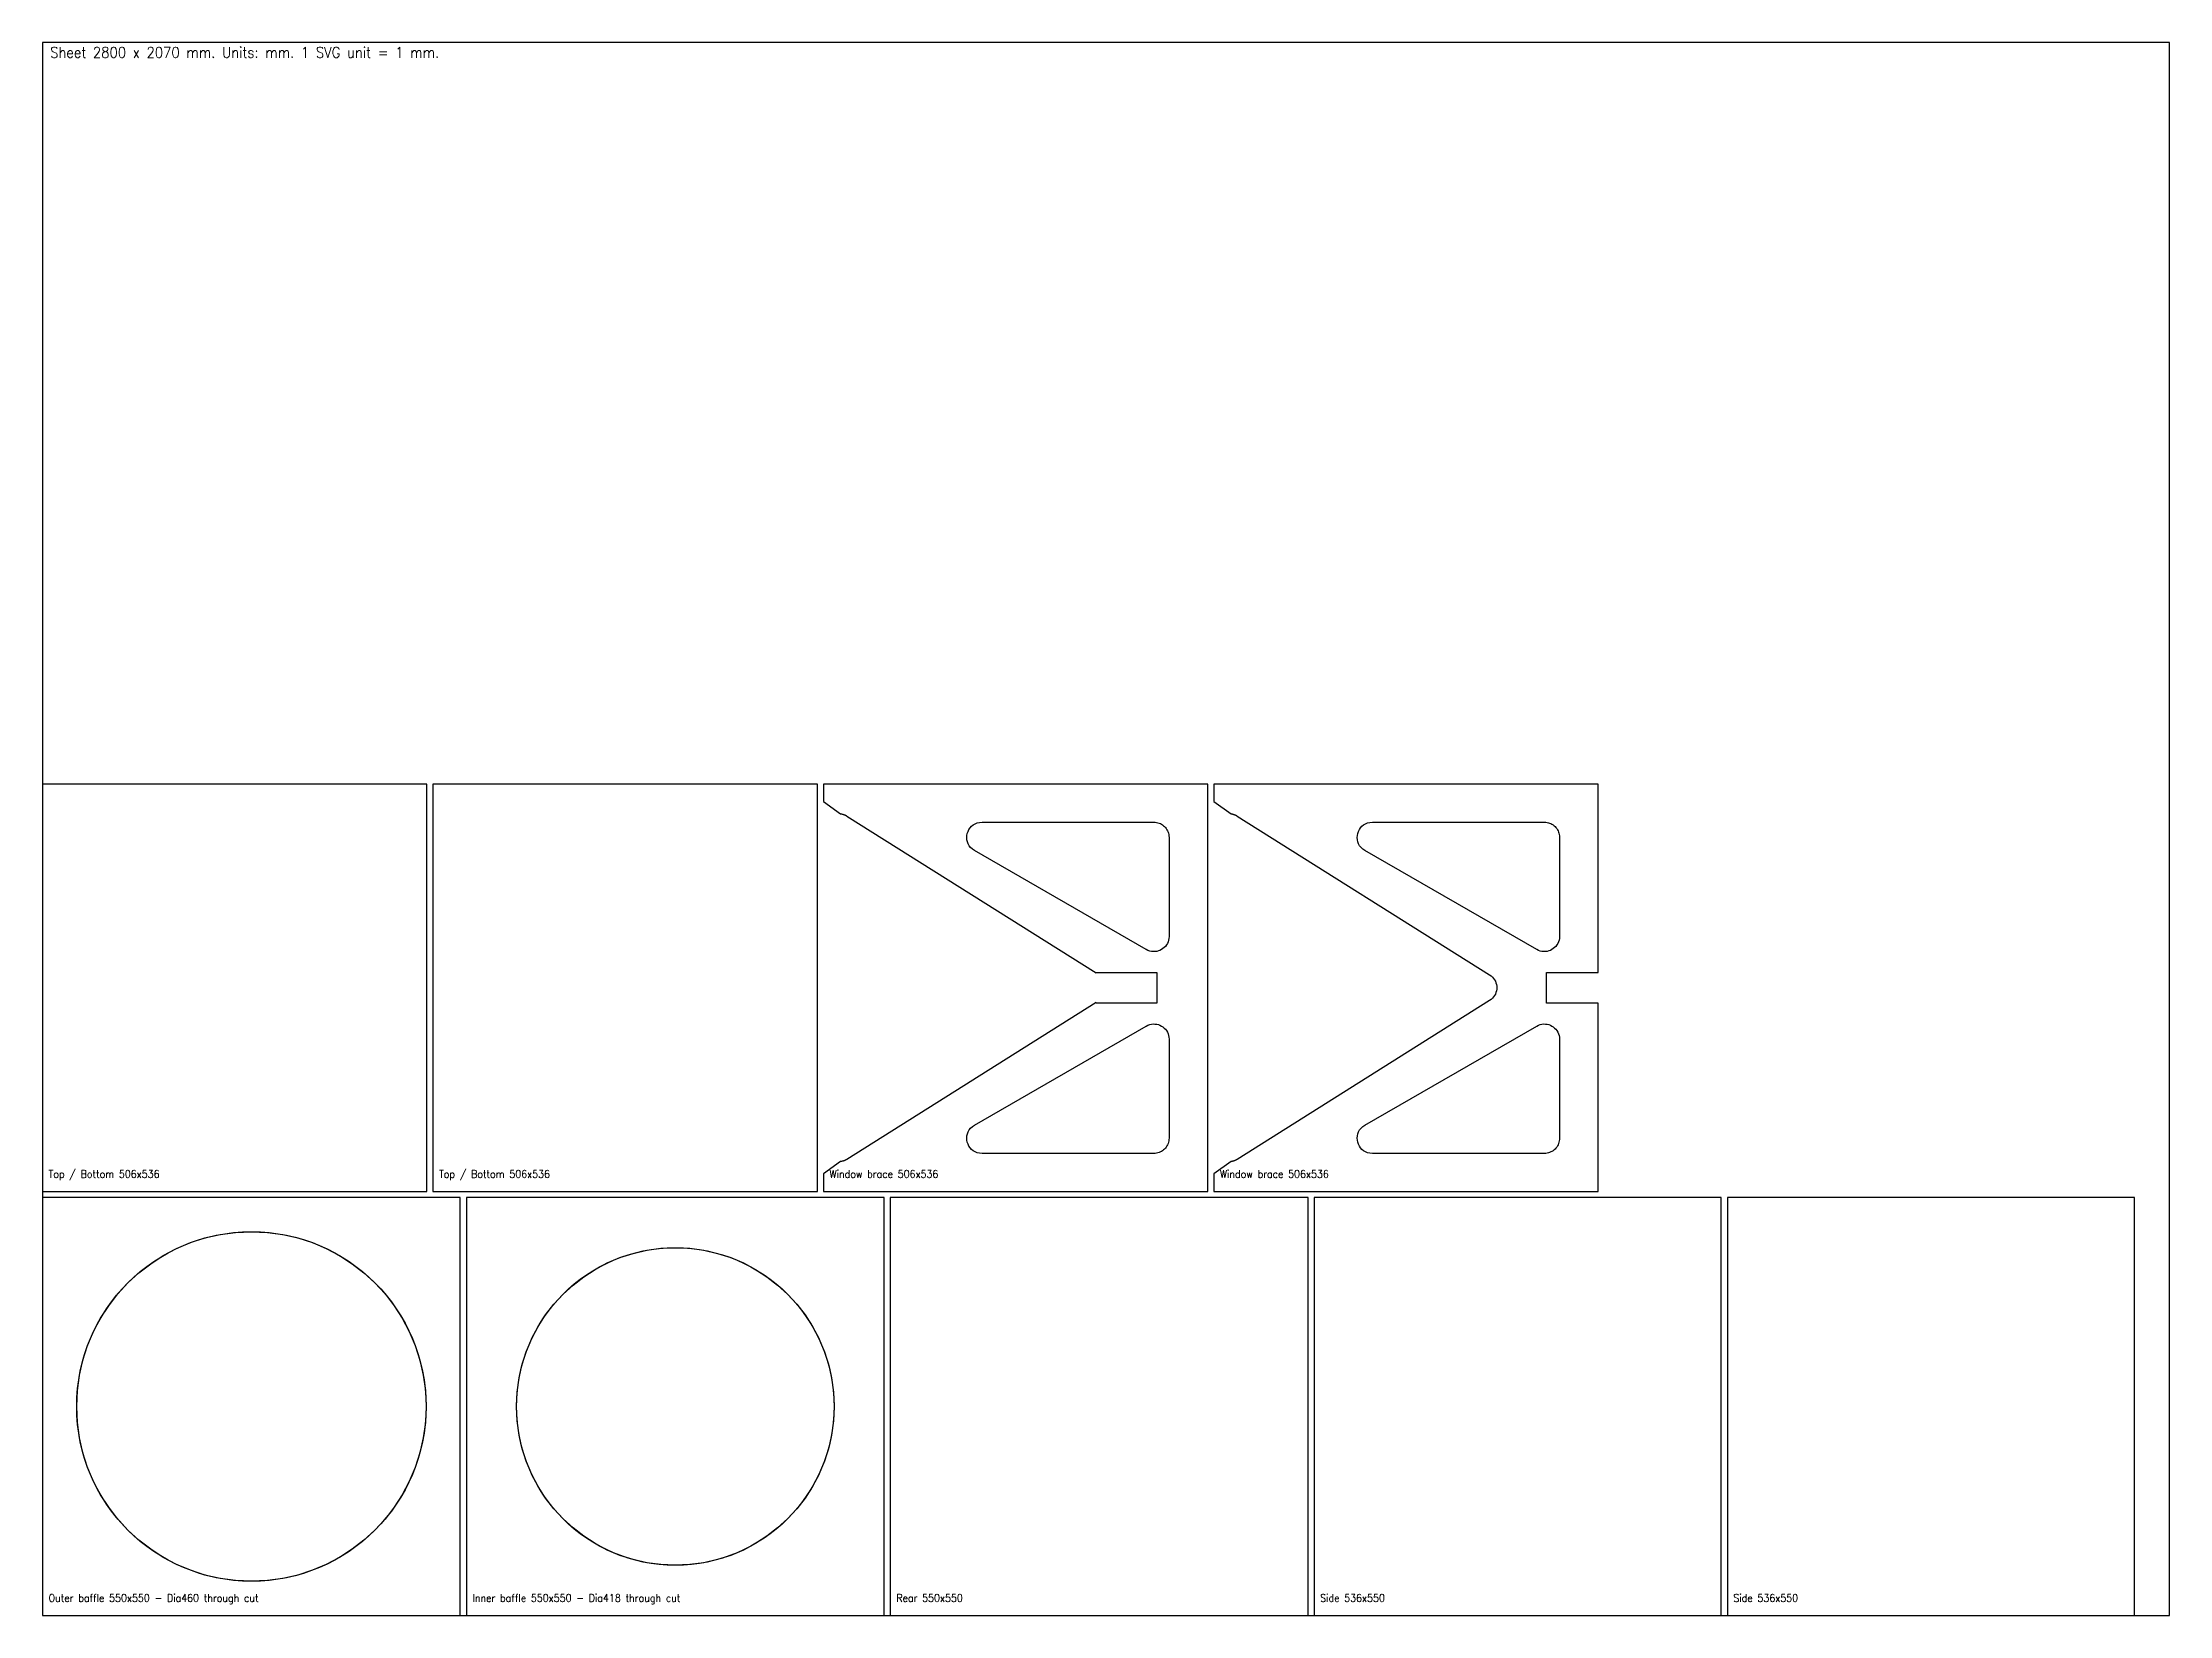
# Model space of a CAD drawing. Header units: millimetres. Extents: x 0 to 2800, y 0 to 2070.
import ezdxf

# ---------------------------------------------------------------- set-up
doc = ezdxf.new("R2010")
doc.units = ezdxf.units.MM
doc.header["$MEASUREMENT"] = 0
for name, color, linetype in [('ANNOTATION', 7, 'Continuous'), ('CUT_OUTER', 1, 'Continuous'), ('CUT_THROUGH', 3, 'Continuous'), ('SHEET', 8, 'Continuous'), ('SOURCE_SVG_BOUNDARY', 4, 'Continuous')]:
    doc.layers.add(name, color=color, linetype=linetype)
doc.styles.add('textstyle3', font='Standard')

msp = doc.modelspace()

# ---------------------------------------------------------------- linework, layer by layer
at = {"layer": 'CUT_OUTER'}
for points in [[(0, 558), (506, 558), (506, 1094), (0, 1094)], [(514, 558), (1020, 558), (1020, 1094), (514, 1094)], [(550, 550), (0, 550), (0, 0), (550, 0)], [(1108, 550), (558, 550), (558, 0), (1108, 0)], [(1116, 0), (1666, 0), (1666, 550), (1116, 550)], [(1674, 0), (2210, 0), (2210, 550), (1674, 550)], [(2218, 0), (2754, 0), (2754, 550), (2218, 550)]]:
    msp.add_lwpolyline(points, close=True, dxfattribs=at)
at = {"layer": 'CUT_THROUGH'}
for points in [[(1483, 893.61), (1482.8493, 891.1005), (1482.4107, 888.7097), (1481.7049, 886.4494), (1480.7524, 884.3315), (1479.5736, 882.3679), (1478.1893, 880.5704), (1476.6197, 878.951), (1474.8857, 877.5214), (1473.0075, 876.2936), (1471.0058, 875.2795), (1468.9012, 874.4908), (1466.7141, 873.9396), (1464.4651, 873.6376), (1462.1747, 873.5967), (1459.8634, 873.8288), (1457.5519, 874.3458), (1455.2606, 875.1596), (1453.01, 876.282), (1226.77, 1006.67), (1224.0428, 1008.5222), (1221.7664, 1010.6419), (1219.9288, 1012.9838), (1218.5177, 1015.5027), (1217.521, 1018.1533), (1216.9267, 1020.8904), (1216.7225, 1023.6686), (1216.8964, 1026.4427), (1217.4362, 1029.1675), (1218.3299, 1031.7976), (1219.5652, 1034.2879), (1221.13, 1036.593), (1223.0122, 1038.6676), (1225.1998, 1040.4666), (1227.6804, 1041.9445), (1230.4421, 1043.0563), (1233.4727, 1043.7565), (1236.76, 1044), (1463, 1044), (1464.821, 1043.9183), (1466.5962, 1043.6779), (1468.3183, 1043.2859), (1469.9804, 1042.7492), (1471.5754, 1042.0751), (1473.0963, 1041.2704), (1474.536, 1040.3422), (1475.8875, 1039.2977), (1477.1437, 1038.1437), (1478.2977, 1036.8875), (1479.3422, 1035.536), (1480.2704, 1034.0963), (1481.0751, 1032.5754), (1481.7492, 1030.9804), (1482.2859, 1029.3183), (1482.6779, 1027.5962), (1482.9183, 1025.821), (1483, 1024)], [(1997, 893.61), (1996.8493, 891.1005), (1996.4107, 888.7097), (1995.7049, 886.4494), (1994.7524, 884.3315), (1993.5736, 882.3679), (1992.1893, 880.5704), (1990.6197, 878.951), (1988.8857, 877.5214), (1987.0075, 876.2936), (1985.0058, 875.2795), (1982.9012, 874.4908), (1980.7141, 873.9396), (1978.4651, 873.6376), (1976.1747, 873.5967), (1973.8634, 873.8288), (1971.5519, 874.3458), (1969.2606, 875.1596), (1967.01, 876.282), (1740.77, 1006.67), (1738.0428, 1008.5222), (1735.7664, 1010.6419), (1733.9288, 1012.9838), (1732.5177, 1015.5027), (1731.521, 1018.1533), (1730.9267, 1020.8904), (1730.7225, 1023.6686), (1730.8964, 1026.4427), (1731.4362, 1029.1675), (1732.3299, 1031.7976), (1733.5652, 1034.2879), (1735.13, 1036.593), (1737.0122, 1038.6676), (1739.1998, 1040.4666), (1741.6804, 1041.9445), (1744.4421, 1043.0563), (1747.4727, 1043.7565), (1750.76, 1044), (1977, 1044), (1978.821, 1043.9183), (1980.5962, 1043.6779), (1982.3183, 1043.2859), (1983.9804, 1042.7492), (1985.5754, 1042.0751), (1987.0963, 1041.2704), (1988.536, 1040.3422), (1989.8875, 1039.2977), (1991.1437, 1038.1437), (1992.2977, 1036.8875), (1993.3422, 1035.536), (1994.2704, 1034.0963), (1995.0751, 1032.5754), (1995.7492, 1030.9804), (1996.2859, 1029.3183), (1996.6779, 1027.5962), (1996.9183, 1025.821), (1997, 1024)], [(1236.76, 608), (1233.4727, 608.2434), (1230.4421, 608.9436), (1227.6804, 610.0552), (1225.1998, 611.5331), (1223.0122, 613.3318), (1221.13, 615.4063), (1219.5652, 617.7112), (1218.3299, 620.2012), (1217.4363, 622.8311), (1216.8964, 625.5557), (1216.7225, 628.3296), (1216.9267, 631.1077), (1217.521, 633.8446), (1218.5177, 636.4951), (1219.9288, 639.014), (1221.7664, 641.3559), (1224.0428, 643.4757), (1226.77, 645.328), (1453.01, 775.718), (1455.2606, 776.8404), (1457.5519, 777.6542), (1459.8634, 778.1712), (1462.1747, 778.4033), (1464.4651, 778.3624), (1466.7141, 778.0604), (1468.9012, 777.5092), (1471.0058, 776.7205), (1473.0075, 775.7064), (1474.8857, 774.4786), (1476.6197, 773.049), (1478.1893, 771.4296), (1479.5736, 769.6321), (1480.7524, 767.6685), (1481.7049, 765.5506), (1482.4107, 763.2903), (1482.8493, 760.8995), (1483, 758.39), (1483, 628), (1482.9183, 626.1795), (1482.6779, 624.4049), (1482.2859, 622.6831), (1481.7492, 621.0212), (1481.0751, 619.4263), (1480.2704, 617.9055), (1479.3422, 616.4657), (1478.2977, 615.1141), (1477.1437, 613.8578), (1475.8875, 612.7036), (1474.536, 611.6589), (1473.0963, 610.7305), (1471.5754, 609.9256), (1469.9804, 609.2512), (1468.3183, 608.7144), (1466.5962, 608.3222), (1464.821, 608.0817), (1463, 608)], [(1750.76, 608), (1747.4727, 608.2434), (1744.4421, 608.9436), (1741.6804, 610.0552), (1739.1998, 611.5331), (1737.0122, 613.3318), (1735.13, 615.4063), (1733.5652, 617.7112), (1732.3299, 620.2012), (1731.4363, 622.8311), (1730.8964, 625.5557), (1730.7225, 628.3296), (1730.9267, 631.1077), (1731.521, 633.8446), (1732.5177, 636.4951), (1733.9288, 639.014), (1735.7664, 641.3559), (1738.0428, 643.4757), (1740.77, 645.328), (1967.01, 775.718), (1969.2606, 776.8404), (1971.5519, 777.6542), (1973.8634, 778.1712), (1976.1747, 778.4033), (1978.4651, 778.3624), (1980.7141, 778.0604), (1982.9012, 777.5092), (1985.0058, 776.7205), (1987.0075, 775.7064), (1988.8857, 774.4786), (1990.6197, 773.049), (1992.1893, 771.4296), (1993.5736, 769.6321), (1994.7524, 767.6685), (1995.7049, 765.5506), (1996.4107, 763.2903), (1996.8493, 760.8995), (1997, 758.39), (1997, 628), (1996.9183, 626.1795), (1996.6779, 624.4049), (1996.2859, 622.6831), (1995.7492, 621.0212), (1995.0751, 619.4263), (1994.2704, 617.9055), (1993.3422, 616.4657), (1992.2977, 615.1141), (1991.1437, 613.8578), (1989.8875, 612.7036), (1988.536, 611.6589), (1987.0963, 610.7305), (1985.5754, 609.9256), (1983.9804, 609.2512), (1982.3183, 608.7144), (1980.5962, 608.3222), (1978.821, 608.0817), (1977, 608)], [(275, 45), (254.0654, 45.9399), (233.6573, 48.7056), (213.8571, 53.2159), (194.7457, 59.3894), (176.4046, 67.1452), (158.9148, 76.4019), (142.3576, 87.0783), (126.8141, 99.0933), (112.3656, 112.3656), (99.0933, 126.8141), (87.0783, 142.3576), (76.4019, 158.9148), (67.1452, 176.4046), (59.3894, 194.7457), (53.2159, 213.8571), (48.7056, 233.6573), (45.9399, 254.0654), (45, 275), (45.9399, 295.9346), (48.7056, 316.3427), (53.2159, 336.1429), (59.3894, 355.2543), (67.1452, 373.5954), (76.4019, 391.0852), (87.0783, 407.6424), (99.0933, 423.1859), (112.3656, 437.6344), (126.8141, 450.9067), (142.3576, 462.9217), (158.9148, 473.5981), (176.4046, 482.8548), (194.7457, 490.6106), (213.8571, 496.7841), (233.6573, 501.2944), (254.0654, 504.0601), (275, 505), (295.9346, 504.0601), (316.3427, 501.2944), (336.1429, 496.7841), (355.2543, 490.6106), (373.5954, 482.8548), (391.0852, 473.5981), (407.6424, 462.9217), (423.1859, 450.9067), (437.6344, 437.6344), (450.9067, 423.1859), (462.9217, 407.6424), (473.5981, 391.0852), (482.8548, 373.5954), (490.6106, 355.2543), (496.7841, 336.1429), (501.2944, 316.3427), (504.0601, 295.9346), (505, 275), (504.0601, 254.0654), (501.2944, 233.6573), (496.7841, 213.8571), (490.6106, 194.7457), (482.8548, 176.4046), (473.5981, 158.9148), (462.9217, 142.3576), (450.9067, 126.8141), (437.6344, 112.3656), (423.1859, 99.0933), (407.6424, 87.0783), (391.0852, 76.4019), (373.5954, 67.1452), (355.2543, 59.3894), (336.1429, 53.2159), (316.3427, 48.7056), (295.9346, 45.9399)], [(833, 66), (813.9767, 66.8541), (795.4319, 69.3673), (777.4394, 73.4656), (760.0729, 79.0755), (743.4064, 86.1231), (727.5135, 94.5345), (712.468, 104.2361), (698.3438, 115.154), (685.2145, 127.2145), (673.154, 140.3438), (662.2361, 154.468), (652.5345, 169.5135), (644.1231, 185.4064), (637.0755, 202.0729), (631.4656, 219.4394), (627.3673, 237.4319), (624.8541, 255.9767), (624, 275), (624.8541, 294.0233), (627.3673, 312.5681), (631.4656, 330.5606), (637.0755, 347.9271), (644.1231, 364.5936), (652.5345, 380.4865), (662.2361, 395.532), (673.154, 409.6562), (685.2145, 422.7855), (698.3438, 434.846), (712.468, 445.7639), (727.5135, 455.4655), (743.4064, 463.8769), (760.0729, 470.9245), (777.4394, 476.5344), (795.4319, 480.6327), (813.9767, 483.1459), (833, 484), (852.0233, 483.1459), (870.5681, 480.6327), (888.5606, 476.5344), (905.9271, 470.9245), (922.5936, 463.8769), (938.4865, 455.4655), (953.532, 445.7639), (967.6562, 434.846), (980.7855, 422.7855), (992.846, 409.6562), (1003.7639, 395.532), (1013.4655, 380.4865), (1021.8769, 364.5936), (1028.9245, 347.9271), (1034.5344, 330.5606), (1038.6327, 312.5681), (1041.1459, 294.0233), (1042, 275), (1041.1459, 255.9767), (1038.6327, 237.4319), (1034.5344, 219.4394), (1028.9245, 202.0729), (1021.8769, 185.4064), (1013.4655, 169.5135), (1003.7639, 154.468), (992.846, 140.3438), (980.7855, 127.2145), (967.6562, 115.154), (953.532, 104.2361), (938.4865, 94.5345), (922.5936, 86.1231), (905.9271, 79.0755), (888.5606, 73.4656), (870.5681, 69.3673), (852.0233, 66.8541)]]:
    msp.add_lwpolyline(points, close=True, dxfattribs=at)
for centre, radius in [((275, 275), 230), ((833, 275), 209)]:
    msp.add_circle(centre, radius, dxfattribs=at)
at = {"layer": 'SHEET'}
msp.add_lwpolyline([(0, 0), (2800, 0), (2800, 2070), (0, 2070)], close=True, dxfattribs=at)
at = {"layer": 'SOURCE_SVG_BOUNDARY'}
for points in [[(1534, 1094), (1028, 1094), (1028, 1071.33), (1050.66, 1054.99), (1051.1116, 1054.923), (1051.5631, 1054.8454), (1052.0143, 1054.757), (1052.465, 1054.6578), (1052.9151, 1054.5476), (1053.3644, 1054.4263), (1053.8128, 1054.2938), (1054.2602, 1054.1501), (1054.7062, 1053.995), (1055.1509, 1053.8284), (1055.5941, 1053.6502), (1056.0356, 1053.4604), (1056.4752, 1053.2587), (1056.9128, 1053.0452), (1057.3482, 1052.8196), (1057.7813, 1052.582), (1058.212, 1052.3321), (1058.64, 1052.07), (1387, 845.653), (1387, 846), (1467, 846), (1467, 806), (1387, 806), (1387, 806.679), (1058.64, 600.264), (1058.212, 600.0017), (1057.7813, 599.7515), (1057.3482, 599.5136), (1056.9128, 599.2877), (1056.4752, 599.0738), (1056.0356, 598.8718), (1055.5941, 598.6815), (1055.1509, 598.503), (1054.7062, 598.3361), (1054.2602, 598.1807), (1053.8128, 598.0368), (1053.3644, 597.9042), (1052.9151, 597.7829), (1052.465, 597.6727), (1052.0143, 597.5737), (1051.5631, 597.4856), (1051.1116, 597.4084), (1050.66, 597.342), (1028, 581), (1028, 558), (1534, 558)], [(2048, 806), (1980, 806), (1980, 846), (2048, 846), (2048, 1094), (1542, 1094), (1542, 1071.33), (1564.66, 1054.99), (1565.1116, 1054.923), (1565.5631, 1054.8454), (1566.0143, 1054.757), (1566.465, 1054.6578), (1566.9151, 1054.5476), (1567.3644, 1054.4263), (1567.8128, 1054.2938), (1568.2602, 1054.1501), (1568.7063, 1053.995), (1569.1509, 1053.8284), (1569.5941, 1053.6502), (1570.0356, 1053.4604), (1570.4752, 1053.2587), (1570.9128, 1053.0452), (1571.3482, 1052.8196), (1571.7813, 1052.582), (1572.212, 1052.3321), (1572.64, 1052.07), (1905.07, 843.099), (1907.0329, 841.6998), (1908.7648, 840.1304), (1910.2658, 838.4121), (1911.5358, 836.5662), (1912.5749, 834.6139), (1913.383, 832.5765), (1913.9601, 830.4753), (1914.3062, 828.3315), (1914.4213, 826.1665), (1914.3053, 824.0015), (1913.9584, 821.8577), (1913.3804, 819.7565), (1912.5713, 817.7191), (1911.5312, 815.7668), (1910.26, 813.9209), (1908.7578, 812.2026), (1907.0244, 810.6332), (1905.06, 809.234), (1572.64, 600.264), (1572.212, 600.0017), (1571.7813, 599.7515), (1571.3482, 599.5136), (1570.9128, 599.2877), (1570.4752, 599.0738), (1570.0356, 598.8718), (1569.5941, 598.6815), (1569.1509, 598.503), (1568.7062, 598.3361), (1568.2602, 598.1807), (1567.8128, 598.0368), (1567.3644, 597.9042), (1566.9151, 597.7829), (1566.465, 597.6727), (1566.0143, 597.5737), (1565.5631, 597.4856), (1565.1116, 597.4084), (1564.66, 597.342), (1542, 581), (1542, 558), (2048, 558)]]:
    msp.add_lwpolyline(points, close=True, dxfattribs=at)

# ---------------------------------------------------------------- texts
at = {"layer": 'ANNOTATION', "style": 'textstyle3'}
for s, height, p in [('Sheet 2800 x 2070 mm. Units: mm. 1 SVG unit = 1 mm.', 14, (10, 2050)), ('Top / Bottom 506x536', 10, (8, 576)), ('Top / Bottom 506x536', 10, (522, 576)), ('Window brace 506x536 ', 10, (1036, 576)), ('Window brace 506x536 ', 10, (1550, 576)), ('Outer baffle 550x550 - Dia460 through cut', 10, (8, 18)), ('Inner baffle 550x550 - Dia418 through cut', 10, (566, 18)), ('Rear 550x550', 10, (1124, 18)), ('Side 536x550', 10, (1682, 18)), ('Side 536x550', 10, (2226, 18))]:
    msp.add_text(s, height=height, dxfattribs=at).set_placement(p)

doc.saveas('drawing.dxf')
